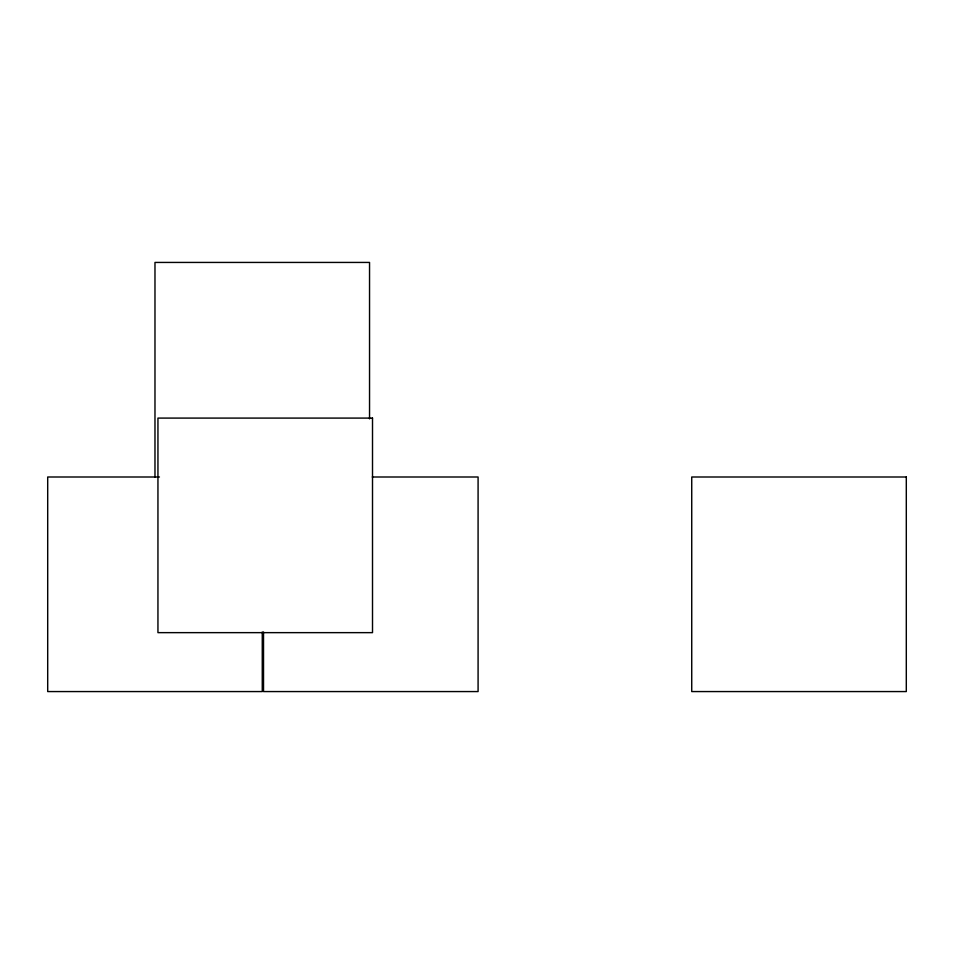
<?xml version="1.0" encoding="UTF-8"?>
<svg xmlns="http://www.w3.org/2000/svg" width="954" height="954" viewBox="0 0 954 954"><rect width="100%" height="100%" fill="white"/><g stroke="black" fill="none" stroke-linecap="round" stroke-linejoin="round"><path stroke-width="1.43" d="M159.449 477L47.7 477L47.7 691.567L262.267 691.567L262.267 631.965M372.287 477L478.085 477L478.085 691.567L263.519 691.567L263.519 631.965M369.544 418.889L369.544 262.433L154.977 262.433L154.977 477M372.513 418.09L157.947 418.09L157.947 632.645L372.513 632.645L372.513 418.09M906.3 477L691.733 477L691.733 691.567L906.3 691.567L906.3 477"/></g></svg>
